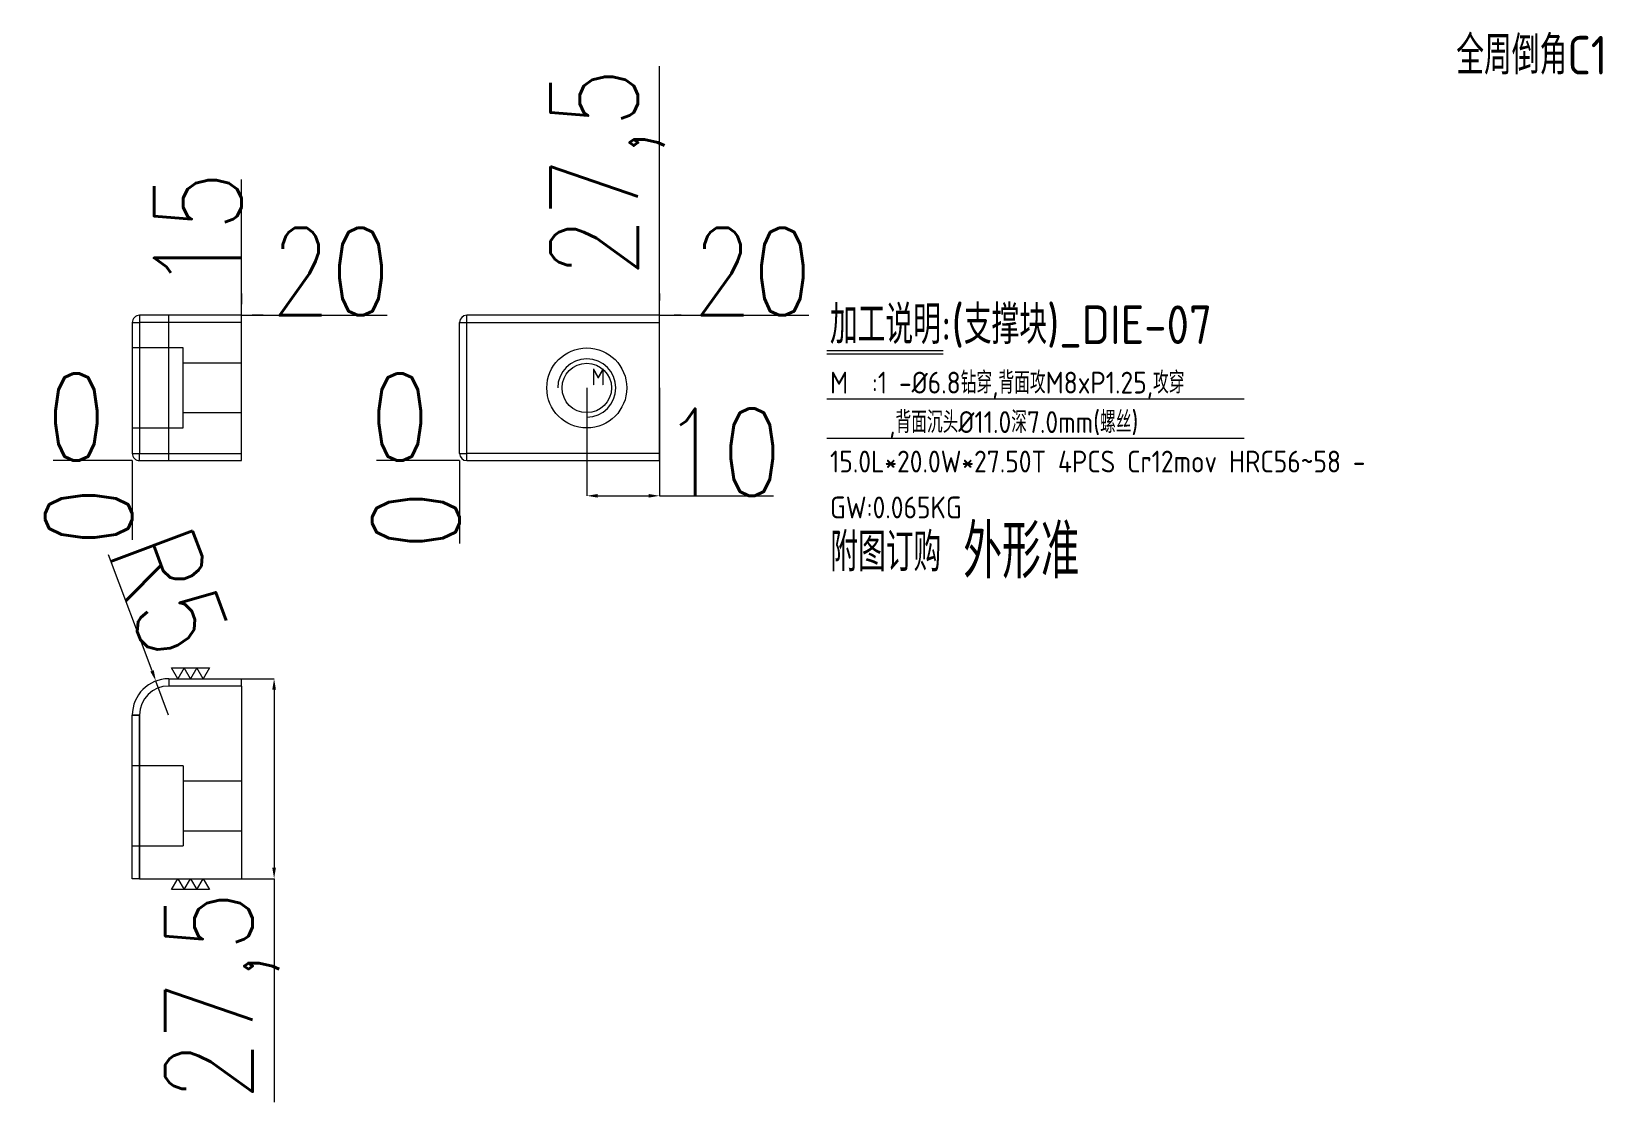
# Model space of a CAD drawing. Header units: millimetres. Extents: x -11500 to -11284, y 61230 to 61379.
import ezdxf

# ---------------------------------------------------------------- set-up
doc = ezdxf.new("R2010")
doc.units = ezdxf.units.MM
doc.linetypes.add('DASHED', pattern=[0])
doc.layers.add('DIE', color=20, linetype='Continuous', lineweight=20)
doc.layers.add('DIM', color=4, linetype='Continuous', lineweight=20)
doc.layers.add('PH2_P', color=2, linetype='Continuous')
doc.styles.add('gbenor', font='gbenor.shx', dxfattribs={"bigfont": 'gbcbig.shx'})
doc.styles.add('TXT', font='txt.shx', dxfattribs={"width": 0.8, "bigfont": 'ctxt.shx'})
doc.dimstyles.new('零件', dxfattribs={"dimscale": 1.5, "dimtxt": 8, "dimasz": 1, "dimexe": 0, "dimexo": 0, "dimgap": 0, "dimtad": 1, "dimtxsty": 'TXT', "dimcen": 0, "dimclrd": 252, "dimclre": 252, "dimclrt": 4, "dimazin": 3, "dimtp": 0.001, "dimtm": 0.001, "dimtfac": 1, "dimtmove": 0, "dimatfit": 3, "dimlwd": 5, "dimlwe": 5})

# ---------------------------------------------------------------- blocks, each defined once
blk = doc.blocks.new('*D1107')
at = {"layer": 'Defpoints', "color": 0}
for p in [(-11471.48, 61339.97), (-11466.98, 61339.97), (-11486.48, 61319.97)]:
    blk.add_point(p, dxfattribs=at)
at = {"layer": 'DIM', "color": 252, "lineweight": 5}
for p, q in [((-11471.48, 61339.97), (-11468.48, 61339.97)), ((-11468.48, 61339.97), (-11469.98, 61339.97)), ((-11469.98, 61339.97), (-11451.44, 61339.97))]:
    blk.add_line(p, q, dxfattribs=at)
at = {"layer": 'DIM', "color": 4, "lineweight": 5, "insert": (-11459.21, 61345.97), "char_height": 12, "attachment_point": 5, "style": 'TXT'}
blk.add_mtext('20', dxfattribs=at)
blk = doc.blocks.new('*D1108')
at = {"layer": 'Defpoints', "color": 0}
for p in [(-11490.98, 61319.97), (-11486.48, 61319.97), (-11486.48, 61319.97)]:
    blk.add_point(p, dxfattribs=at)
at = {"layer": 'DIM', "color": 252, "lineweight": 5}
blk.add_line((-11486.48, 61319.97), (-11497.38, 61319.97), dxfattribs=at)
at = {"layer": 'DIM', "color": 4, "lineweight": 5, "insert": (-11494.18, 61325.97), "char_height": 12, "attachment_point": 5, "style": 'TXT'}
blk.add_mtext('0', dxfattribs=at)
blk = doc.blocks.new('*D1109')
at = {"layer": 'Defpoints', "color": 0}
for p in [(-11486.48, 61319.97), (-11486.48, 61319.97), (-11486.48, 61315.47)]:
    blk.add_point(p, dxfattribs=at)
at = {"layer": 'DIM', "color": 252, "lineweight": 5}
blk.add_line((-11486.48, 61319.97), (-11486.48, 61309.07), dxfattribs=at)
at = {"layer": 'DIM', "color": 4, "lineweight": 5, "insert": (-11492.48, 61312.27), "char_height": 12, "attachment_point": 5, "rotation": 90, "style": 'TXT'}
blk.add_mtext('0', dxfattribs=at)
blk = doc.blocks.new('*D1110')
at = {"layer": 'Defpoints', "color": 0}
for p in [(-11471.48, 61344.47), (-11471.48, 61339.97), (-11486.48, 61319.97)]:
    blk.add_point(p, dxfattribs=at)
at = {"layer": 'DIM', "color": 252, "lineweight": 5}
for p, q in [((-11471.48, 61341.47), (-11471.48, 61358.64)), ((-11471.48, 61339.97), (-11471.48, 61342.97)), ((-11471.48, 61342.97), (-11471.48, 61341.47))]:
    blk.add_line(p, q, dxfattribs=at)
at = {"layer": 'DIM', "color": 4, "lineweight": 5, "insert": (-11477.48, 61351.55), "char_height": 12, "attachment_point": 5, "rotation": 90, "style": 'TXT'}
blk.add_mtext('15', dxfattribs=at)
blk = doc.blocks.new('*D1111')
at = {"layer": 'Defpoints', "color": 0}
for p in [(-11471.48, 61289.97), (-11471.48, 61262.47), (-11466.98, 61262.47)]:
    blk.add_point(p, dxfattribs=at)
at = {"layer": 'DIM', "color": 252, "lineweight": 5}
for p, q in [((-11471.48, 61289.97), (-11466.98, 61289.97)), ((-11466.98, 61288.47), (-11466.98, 61263.97)), ((-11471.48, 61262.47), (-11466.98, 61262.47)), ((-11466.98, 61262.47), (-11466.98, 61231.71))]:
    blk.add_line(p, q, dxfattribs=at)
at = {"layer": 'DIM', "color": 252}
for points in [[(-11466.73, 61288.47), (-11467.23, 61288.47), (-11466.98, 61289.97)], [(-11467.23, 61263.97), (-11466.73, 61263.97), (-11466.98, 61262.47)]]:
    blk.add_solid(points, dxfattribs=at)
at = {"layer": 'DIM', "color": 4, "lineweight": 5, "insert": (-11474.12, 61246.34), "char_height": 12, "attachment_point": 5, "rotation": 90, "style": 'TXT'}
blk.add_mtext('27,5', dxfattribs=at)
blk = doc.blocks.new('*D1112')
at = {"layer": 'Defpoints', "color": 0}
for p in [(-11413.98, 61339.97), (-11408.98, 61339.97), (-11441.48, 61319.97)]:
    blk.add_point(p, dxfattribs=at)
at = {"layer": 'DIM', "color": 252, "lineweight": 5}
for p, q in [((-11413.98, 61339.97), (-11410.98, 61339.97)), ((-11410.98, 61339.97), (-11411.98, 61339.97)), ((-11411.98, 61339.97), (-11393.44, 61339.97))]:
    blk.add_line(p, q, dxfattribs=at)
at = {"layer": 'DIM', "color": 4, "lineweight": 5, "insert": (-11401.21, 61345.97), "char_height": 12, "attachment_point": 5, "style": 'TXT'}
blk.add_mtext('20', dxfattribs=at)
blk = doc.blocks.new('*D1113')
at = {"layer": 'Defpoints', "color": 0}
for p in [(-11446.48, 61319.97), (-11441.48, 61319.97), (-11441.48, 61319.97)]:
    blk.add_point(p, dxfattribs=at)
at = {"layer": 'DIM', "color": 252, "lineweight": 5}
blk.add_line((-11441.48, 61319.97), (-11452.88, 61319.97), dxfattribs=at)
at = {"layer": 'DIM', "color": 4, "lineweight": 5, "insert": (-11449.68, 61325.97), "char_height": 12, "attachment_point": 5, "style": 'TXT'}
blk.add_mtext('0', dxfattribs=at)
blk = doc.blocks.new('*D1114')
at = {"layer": 'Defpoints', "color": 0}
for p in [(-11441.48, 61319.97), (-11441.48, 61319.97), (-11441.48, 61314.97)]:
    blk.add_point(p, dxfattribs=at)
at = {"layer": 'DIM', "color": 252, "lineweight": 5}
blk.add_line((-11441.48, 61319.97), (-11441.48, 61308.57), dxfattribs=at)
at = {"layer": 'DIM', "color": 4, "lineweight": 5, "insert": (-11447.48, 61311.77), "char_height": 12, "attachment_point": 5, "rotation": 90, "style": 'TXT'}
blk.add_mtext('0', dxfattribs=at)
blk = doc.blocks.new('*D1115')
at = {"layer": 'Defpoints', "color": 0}
for p in [(-11413.98, 61344.97), (-11413.98, 61339.97), (-11441.48, 61319.97)]:
    blk.add_point(p, dxfattribs=at)
at = {"layer": 'DIM', "color": 252, "lineweight": 5}
for p, q in [((-11413.98, 61341.97), (-11413.98, 61374.23)), ((-11413.98, 61339.97), (-11413.98, 61342.97)), ((-11413.98, 61342.97), (-11413.98, 61341.97))]:
    blk.add_line(p, q, dxfattribs=at)
at = {"layer": 'DIM', "color": 4, "lineweight": 5, "insert": (-11421.12, 61359.6), "char_height": 12, "attachment_point": 5, "rotation": 90, "style": 'TXT'}
blk.add_mtext('27,5', dxfattribs=at)
blk = doc.blocks.new('*D1116')
at = {"layer": 'Defpoints', "color": 0}
for p in [(-11423.98, 61329.97), (-11413.98, 61329.97), (-11413.98, 61315.13)]:
    blk.add_point(p, dxfattribs=at)
at = {"layer": 'DIM', "color": 252, "lineweight": 5}
for p, q in [((-11423.98, 61329.97), (-11423.98, 61315.13)), ((-11413.98, 61329.97), (-11413.98, 61315.13)), ((-11422.48, 61315.13), (-11415.48, 61315.13)), ((-11413.98, 61315.13), (-11398.31, 61315.13))]:
    blk.add_line(p, q, dxfattribs=at)
at = {"layer": 'DIM', "color": 252}
for points in [[(-11422.48, 61315.38), (-11422.48, 61314.88), (-11423.98, 61315.13)], [(-11415.48, 61314.88), (-11415.48, 61315.38), (-11413.98, 61315.13)]]:
    blk.add_solid(points, dxfattribs=at)
at = {"layer": 'DIM', "color": 4, "lineweight": 5, "insert": (-11405.39, 61321.13), "char_height": 12, "attachment_point": 5, "style": 'TXT'}
blk.add_mtext('10', dxfattribs=at)
blk = doc.blocks.new('*D1117')
at = {"layer": 'Defpoints', "color": 0}
for p in [(-11483.24, 61289.65), (-11481.48, 61284.97)]:
    blk.add_point(p, dxfattribs=at)
at = {"layer": 'PH2_P', "color": 252, "linetype": 'Continuous', "lineweight": 5, "ltscale": 0.2}
for p, q in [((-11483.77, 61291.05), (-11489.76, 61307.01)), ((-11481.48, 61284.97), (-11483.24, 61289.65))]:
    blk.add_line(p, q, dxfattribs=at)
at = {"layer": 'PH2_P', "color": 252}
blk.add_solid([(-11484, 61290.96), (-11483.53, 61291.14), (-11483.24, 61289.65)], dxfattribs=at)
at = {"layer": 'PH2_P', "color": 4, "lineweight": 5, "insert": (-11481.41, 61301.84), "char_height": 12, "attachment_point": 5, "rotation": 290.6051, "style": 'TXT'}
blk.add_mtext('R5', dxfattribs=at)

msp = doc.modelspace()

# ---------------------------------------------------------------- linework, layer by layer
at = {"layer": 'DIE', "color": 155, "linetype": 'Continuous', "lineweight": 5}
for p, q in [((-11485.478, 61339.969), (-11485.478, 61338.969)), ((-11486.478, 61338.969), (-11485.478, 61338.969)), ((-11471.478, 61338.969), (-11485.478, 61338.969)), ((-11485.478, 61338.969), (-11485.478, 61320.969)), ((-11486.478, 61320.969), (-11485.478, 61320.969)), ((-11485.478, 61320.969), (-11471.478, 61320.969)), ((-11485.478, 61319.969), (-11485.478, 61320.969)), ((-11471.478, 61288.969), (-11481.478, 61288.969)), ((-11485.478, 61284.969), (-11485.478, 61262.469))]:
    msp.add_line(p, q, dxfattribs=at)
at = {"layer": 'DIE', "color": 6, "linetype": 'Continuous', "lineweight": 5}
for p, q in [((-11481.478, 61319.969), (-11481.478, 61339.969)), ((-11481.478, 61289.969), (-11481.478, 61288.969)), ((-11486.478, 61284.969), (-11485.478, 61284.969))]:
    msp.add_line(p, q, dxfattribs=at)
at = {"layer": 'DIE', "color": 155, "linetype": 'DASHED', "lineweight": 5, "ltscale": 0.154288}
for p, q in [((-11440.478, 61338.969), (-11440.478, 61339.969)), ((-11441.478, 61338.969), (-11440.478, 61338.969)), ((-11440.478, 61338.969), (-11413.978, 61338.969)), ((-11440.478, 61320.969), (-11440.478, 61338.969)), ((-11441.478, 61320.969), (-11440.478, 61320.969)), ((-11440.478, 61319.969), (-11440.478, 61320.969)), ((-11413.978, 61320.969), (-11440.478, 61320.969)), ((-11485.478, 61262.469), (-11485.478, 61284.969))]:
    msp.add_line(p, q, dxfattribs=at)
at = {"layer": 'DIE', "color": 11, "linetype": 'Continuous', "lineweight": 5}
for p, q in [((-11413.978, 61339.969), (-11440.478, 61339.969)), ((-11413.978, 61319.969), (-11413.978, 61339.969)), ((-11441.478, 61320.969), (-11441.478, 61338.969)), ((-11440.478, 61319.969), (-11413.978, 61319.969)), ((-11481.478, 61289.969), (-11471.478, 61289.969)), ((-11471.478, 61288.969), (-11471.478, 61289.969)), ((-11471.478, 61288.969), (-11471.478, 61262.469)), ((-11486.478, 61262.469), (-11486.478, 61284.969)), ((-11485.478, 61262.469), (-11486.478, 61262.469)), ((-11485.478, 61262.469), (-11471.478, 61262.469))]:
    msp.add_line(p, q, dxfattribs=at)
at = {"layer": 'DIE', "color": 31, "linetype": 'DASHED', "lineweight": 5, "ltscale": 0.154288}
for p, q in [((-11479.478, 61335.469), (-11486.478, 61335.469)), ((-11479.478, 61329.969), (-11479.478, 61335.469)), ((-11479.478, 61324.469), (-11479.478, 61329.969)), ((-11486.478, 61324.469), (-11479.478, 61324.469)), ((-11479.478, 61277.969), (-11486.478, 61277.969)), ((-11479.478, 61277.969), (-11479.478, 61266.969)), ((-11486.478, 61266.969), (-11479.478, 61266.969))]:
    msp.add_line(p, q, dxfattribs=at)
at = {"layer": 'DIE', "color": 5, "linetype": 'DASHED', "lineweight": 5, "ltscale": 0.154288}
for p, q in [((-11471.478, 61333.369), (-11479.478, 61333.369)), ((-11479.478, 61326.569), (-11471.478, 61326.569)), ((-11471.478, 61275.869), (-11479.478, 61275.869)), ((-11479.478, 61269.069), (-11471.478, 61269.069))]:
    msp.add_line(p, q, dxfattribs=at)
at = {"layer": 'DIE', "color": 6, "linetype": 'DASHED', "lineweight": 5, "ltscale": 0.154288}
for p, q in [((-11481.478, 61289.969), (-11481.478, 61288.969)), ((-11485.478, 61284.969), (-11486.478, 61284.969))]:
    msp.add_line(p, q, dxfattribs=at)
at = {"layer": 'DIE', "color": 1, "linetype": 'Continuous', "lineweight": 5}
msp.add_lwpolyline([(-11471.478, 61339.969), (-11485.478, 61339.969, 0.4142136), (-11486.478, 61338.969), (-11486.478, 61320.969, 0.4142136), (-11485.478, 61319.969), (-11471.478, 61319.969), (-11471.478, 61320.969), (-11471.478, 61338.969)], format="xyb", close=True, dxfattribs=at)
at = {"layer": 'DIE', "color": 2, "linetype": 'Continuous', "lineweight": 5, "ltscale": 0.2}
for points in [[(-11475.88, 61291.469), (-11476.746, 61289.969), (-11477.612, 61291.469), (-11478.478, 61289.969), (-11479.344, 61291.469), (-11480.21, 61289.969), (-11481.076, 61291.469), (-11475.88, 61291.469)], [(-11481.076, 61260.969), (-11480.21, 61262.469), (-11479.344, 61260.969), (-11478.478, 61262.469), (-11477.612, 61260.969), (-11476.746, 61262.469), (-11475.88, 61260.969), (-11481.076, 61260.969)]]:
    msp.add_lwpolyline(points, close=True, dxfattribs=at)
at = {"layer": 'DIE', "color": 30, "linetype": 'DASHED', "lineweight": 5, "ltscale": 0.154288}
msp.add_circle((-11423.978, 61329.969), 5.5, dxfattribs=at)
at = {"layer": 'DIE', "color": 42, "linetype": 'Continuous', "lineweight": 5}
msp.add_circle((-11423.978, 61329.969), 3.4, dxfattribs=at)
at = {"layer": 'DIE', "color": 11, "linetype": 'Continuous', "lineweight": 5}
for centre, start, end in [((-11440.478, 61338.969), 90, 180), ((-11440.478, 61320.969), 180, 270)]:
    msp.add_arc(centre, 1, start, end, dxfattribs=at)
at = {"layer": 'DIE', "color": 30, "linetype": 'DASHED', "lineweight": 5, "ltscale": 0.154288}
msp.add_arc((-11423.978, 61329.969), 4, 270, 180, dxfattribs=at)
at = {"layer": 'DIE', "color": 6, "linetype": 'Continuous', "lineweight": 5}
for radius in [5, 4]:
    msp.add_arc((-11481.478, 61284.969), radius, 90, 180, dxfattribs=at)
at = {"layer": 'DIE', "color": 6, "linetype": 'DASHED', "lineweight": 5, "ltscale": 0.154288}
msp.add_arc((-11481.478, 61284.969), 4, 90, 180, dxfattribs=at)
at = {"layer": 'DIM', "color": 8, "linetype": 'Continuous', "lineweight": 5}
for p, q in [((-11390.983, 61335.097), (-11374.956, 61335.097)), ((-11390.983, 61334.654), (-11374.956, 61334.654)), ((-11390.983, 61328.488), (-11333.589, 61328.488)), ((-11390.983, 61323.059), (-11333.589, 61323.059))]:
    msp.add_line(p, q, dxfattribs=at)

# ---------------------------------------------------------------- texts
at = {"layer": 'DIM', "color": 6, "lineweight": 5, "style": 'gbenor'}
msp.add_text('全周倒角C1', height=5.3, dxfattribs=at).set_placement((-11304.414, 61373.081))
at = {"layer": 'DIM', "color": 4, "lineweight": 5, "style": 'gbenor'}
for s, height, p in [('加工说明:(支撑块)_DIE-07', 5.3, (-11390.547, 61336.013)), ('M', 2.3, (-11423.354, 61330.338)), ('M  :1 -%%c6.8钻穿,背面攻M8xP1.25,攻穿', 3, (-11390.533, 61329.198)), ('     ,背面沉头%%c11.0深7.0mm(螺丝)', 3, (-11390.533, 61323.77)), ('15.0L*20.0W*27.50T 4PCS Cr12mov HRC56~58 -', 3, (-11390.533, 61318.341)), ('GW:0.065KG', 3, (-11390.533, 61312.027))]:
    msp.add_text(s, height=height, dxfattribs=at).set_placement(p)
at = {"layer": 'DIM', "color": 1, "lineweight": 5, "style": 'gbenor'}
msp.add_text('外形准', height=7.4, dxfattribs=at).set_placement((-11372.201, 61303.791))
at = {"layer": 'DIM', "color": 21, "lineweight": 5, "style": 'gbenor'}
msp.add_text('附图订购', height=5.3, dxfattribs=at).set_placement((-11390.492, 61304.744))

# ---------------------------------------------------------------- dimensions: what is measured, and where the dimension line sits
at = {"layer": 'DIM', "lineweight": 5}
for feature_location, offset, dtype, origin, picture, middle in [((-11413.978, 61339.969), (0, 5), 1, (-11441.478, 61319.969), '*D1115', (-11421.121, 61359.597)), ((-11471.478, 61339.969), (0, 4.5), 1, (-11486.478, 61319.969), '*D1110', (-11477.478, 61351.554)), ((-11471.478, 61339.969), (4.5, 0), 0, (-11486.478, 61319.969), '*D1107', (-11459.207, 61345.969)), ((-11413.978, 61339.969), (5, 0), 0, (-11441.478, 61319.969), '*D1112', (-11401.207, 61345.969)), ((-11486.478325059, 61319.968588531), (-4.5, 0), 0, (-11486.478325059, 61319.968588531), '*D1108', (-11494.178325059, 61325.968588531)), ((-11441.478325059, 61319.968588531), (-5, 0), 0, (-11441.478325059, 61319.968588531), '*D1113', (-11449.678325059, 61325.968588531)), ((-11486.478325059, 61319.968588531), (0, -4.5), 1, (-11486.478325059, 61319.968588531), '*D1109', (-11492.478325059, 61312.268588531)), ((-11441.478325059, 61319.968588531), (0, -5), 1, (-11441.478325059, 61319.968588531), '*D1114', (-11447.478325059, 61311.768588531))]:
    dim = msp.add_ordinate_dim(feature_location=feature_location, offset=offset, dtype=dtype, origin=origin, dimstyle='零件', dxfattribs=at)
    dim.commit()
    dim.dimension.update_dxf_attribs({"geometry": picture, "text_midpoint": middle})
dim = msp.add_linear_dim(base=(-11413.978, 61315.133), p1=(-11423.978, 61329.969), p2=(-11413.978, 61329.969), dimstyle='零件', dxfattribs=at)
dim.commit()
dim.dimension.update_dxf_attribs({"geometry": '*D1116', "text_midpoint": (-11405.393, 61321.133)})
dim = msp.add_linear_dim(base=(-11466.978, 61262.469), p1=(-11471.478, 61289.969), p2=(-11471.478, 61262.469), angle=90, dimstyle='零件', dxfattribs=at)
dim.commit()
dim.dimension.update_dxf_attribs({"geometry": '*D1111', "text_midpoint": (-11474.121, 61246.34)})
at = {"layer": 'PH2_P', "color": 6, "linetype": 'Continuous', "lineweight": 5, "ltscale": 0.2}
dim = msp.add_radius_dim(center=(-11481.478, 61284.969), mpoint=(-11483.238, 61289.649), dimstyle='零件', dxfattribs=at)
dim.commit()
dim.dimension.update_dxf_attribs({"geometry": '*D1117', "text_midpoint": (-11487.029, 61299.731), "dimtype": 164})

doc.saveas('drawing.dxf')
